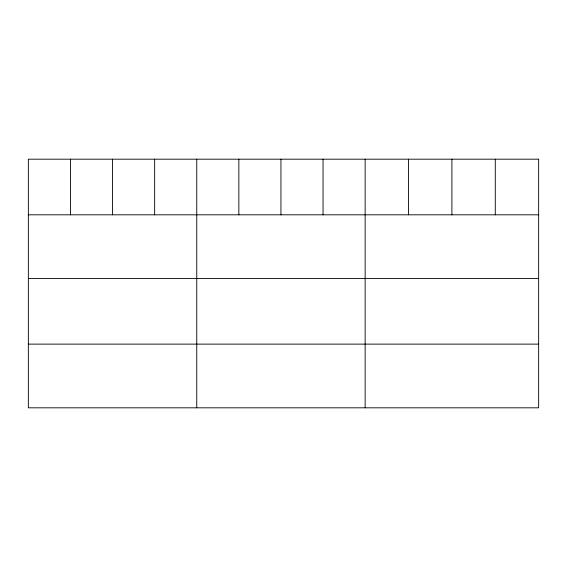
<?xml version="1.0" encoding="UTF-8"?>
<svg xmlns="http://www.w3.org/2000/svg" width="567" height="567" viewBox="0 0 567 567"><rect width="100%" height="100%" fill="white"/><g stroke="black" fill="none" stroke-linecap="round" stroke-linejoin="round"><path stroke-width="0.85" d="M28.35 214.815L538.65 214.815M28.35 278.503L538.65 278.503M28.35 344.126L538.65 344.126M495.274 159.185L495.274 214.815M451.899 159.185L451.899 214.815M408.523 159.185L408.523 214.815M365.148 159.185L365.148 407.815M323.048 159.185L323.048 214.815M280.948 159.185L280.948 214.815M238.849 159.185L238.849 214.815M196.749 159.185L196.749 407.815M154.649 159.185L154.649 214.815M112.55 159.185L112.55 214.815M70.45 159.185L70.45 214.815M538.65 159.185L28.35 159.185L28.35 407.815L538.65 407.815L538.65 159.185"/></g></svg>
